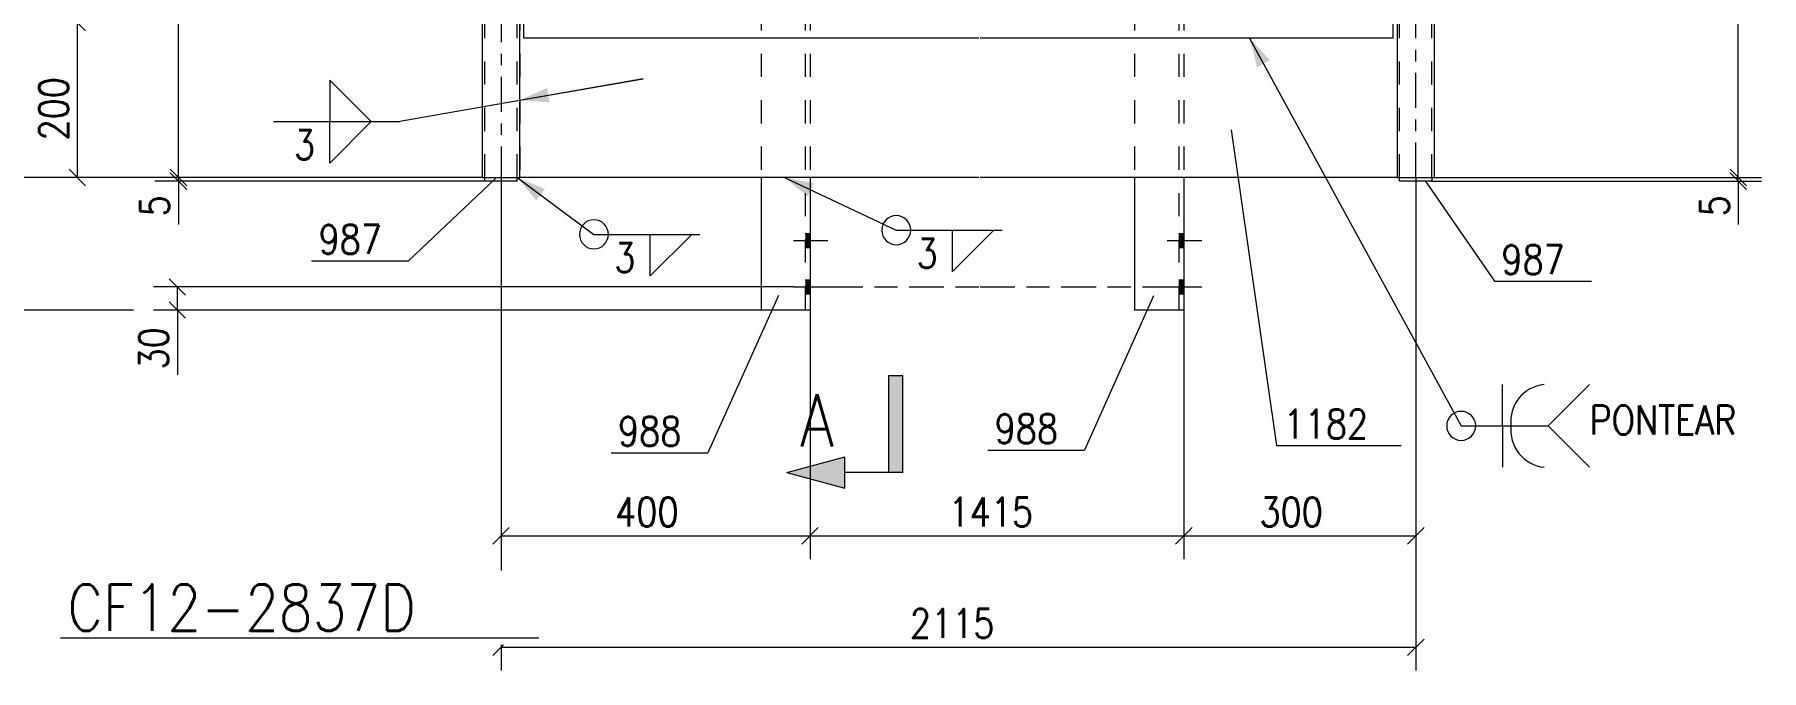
# Model space of a CAD drawing. Header units: millimetres. Extents: x 5 to 846, y 5 to 599.
# Drawn here: x 301.6 to 450.5, y 256.3 to 311.1 of the extents above; entities that cross this region are included whole.
import ezdxf

# ---------------------------------------------------------------- set-up
doc = ezdxf.new("R2010")
doc.units = ezdxf.units.MM
for name, pattern in [('XKITLINE00', [0]), ('XKITLINE02', [4, 2, -2]), ('XKITLINE03', [6, 3, -1, 1, -1]), ('XKITLINE06', [7, 3, -1, 2, -1])]:
    doc.linetypes.add(name, pattern=pattern)
for name, color, linetype, lineweight in [('Corte', 7, 'Continuous', 0), ('Cota', 4, 'Continuous', 0), ('Marca da peça', 2, 'Continuous', 0), ('Objeto gráfico', 3, 'Continuous', 0), ('Parafuso', 3, 'Continuous', 0), ('Peça', 2, 'Continuous', 0), ('Solda', 1, 'Continuous', 0), ('Texto', 7, 'Continuous', 0)]:
    doc.layers.add(name, color=color, linetype=linetype, lineweight=lineweight)
doc.styles.add('ROMANS', font='ROMANS__.TTF')
doc.styles.add('SIMPLEX', font='SIMPLEX_.TTF')

# ---------------------------------------------------------------- blocks, each defined once
blk = doc.blocks.new('*A68')
at = {"layer": 'Peça', "color": 4, "linetype": 'XKITLINE00', "lineweight": 0}
for p, q in [((419.27, 298.43), (419.27, 298.75)), ((422.02, 298.43), (419.27, 298.43)), ((420.67, 298.75), (420.67, 298.43)), ((422.07, 298.43), (422.02, 298.43)), ((422.07, 298.43), (422.07, 298.75))]:
    blk.add_line(p, q, dxfattribs=at)
at = {"layer": 'Peça', "color": 7, "linetype": 'XKITLINE02', "lineweight": 0}
for p, q in [((419.27, 298.75), (422.07, 298.75)), ((422.02, 298.43), (422.07, 298.43))]:
    blk.add_line(p, q, dxfattribs=at)
blk = doc.blocks.new('*A69')
at = {"layer": 'Peça', "color": 7, "linetype": 'XKITLINE02', "lineweight": 0}
for p, q in [((396.43, 375.63), (400.67, 375.63)), ((396.43, 375.63), (396.43, 356.9)), ((400.24, 375.63), (400.24, 356.9)), ((400.67, 375.63), (400.67, 356.9)), ((400.24, 370.96), (400.67, 370.96)), ((396.43, 356.8), (396.43, 325.51)), ((400.24, 356.8), (400.24, 325.51)), ((400.67, 356.8), (400.67, 325.51)), ((396.43, 325.41), (396.43, 298.75)), ((400.24, 325.41), (400.24, 287.33)), ((400.67, 325.41), (400.67, 298.75))]:
    blk.add_line(p, q, dxfattribs=at)
at = {"layer": 'Peça', "color": 4, "linetype": 'XKITLINE00', "lineweight": 0}
for p, q in [((396.43, 298.75), (396.43, 287.33)), ((400.67, 298.75), (400.67, 287.33)), ((400.67, 287.33), (396.43, 287.33))]:
    blk.add_line(p, q, dxfattribs=at)
blk = doc.blocks.new('*A70')
at = {"layer": 'Peça', "color": 4, "linetype": 'XKITLINE00', "lineweight": 0}
for p, q in [((340.41, 298.43), (340.41, 298.75)), ((343.16, 298.43), (340.41, 298.43)), ((341.81, 298.75), (341.81, 298.43)), ((343.21, 298.43), (343.16, 298.43)), ((343.21, 298.43), (343.21, 298.75))]:
    blk.add_line(p, q, dxfattribs=at)
at = {"layer": 'Peça', "color": 7, "linetype": 'XKITLINE02', "lineweight": 0}
for p, q in [((340.41, 298.75), (343.21, 298.75)), ((343.16, 298.43), (343.21, 298.43))]:
    blk.add_line(p, q, dxfattribs=at)
blk = doc.blocks.new('*A71')
at = {"layer": 'Peça', "color": 4, "linetype": 'XKITLINE00', "lineweight": 0}
for p, q in [((343.42, 298.75), (343.42, 312.08)), ((343.42, 312.08), (343.76, 312.08)), ((418.72, 312.08), (419.06, 312.08)), ((419.06, 312.08), (419.06, 298.75)), ((383, 298.75), (343.42, 298.75)), ((419.06, 298.75), (383.1, 298.75))]:
    blk.add_line(p, q, dxfattribs=at)
at = {"layer": 'Peça', "color": 7, "linetype": 'XKITLINE02', "lineweight": 0}
for p, q in [((343.76, 312.08), (383, 312.08)), ((383.1, 312.08), (418.72, 312.08))]:
    blk.add_line(p, q, dxfattribs=at)
blk = doc.blocks.new('*A72')
at = {"layer": 'Peça', "color": 4, "linetype": 'XKITLINE00', "lineweight": 0}
for p, q in [((346.76, 375.29), (345.78, 374.81)), ((383, 375.29), (346.76, 375.29)), ((415.72, 375.29), (383.1, 375.29)), ((416.7, 374.81), (415.72, 375.29)), ((344.93, 374.12), (344.24, 373.27)), ((345.78, 374.81), (344.93, 374.12)), ((417.55, 374.12), (416.7, 374.81)), ((418.24, 373.27), (417.55, 374.12)), ((344.24, 373.27), (343.76, 372.28)), ((343.76, 356.9), (343.76, 372.28)), ((418.72, 372.28), (418.24, 373.27)), ((418.72, 356.9), (418.72, 372.28)), ((343.76, 325.51), (343.76, 356.8)), ((418.72, 325.51), (418.72, 356.8)), ((343.76, 310.75), (343.76, 325.41)), ((418.72, 310.75), (418.72, 325.41)), ((383, 310.75), (343.76, 310.75)), ((418.72, 310.75), (383.1, 310.75))]:
    blk.add_line(p, q, dxfattribs=at)
at = {"layer": 'Peça', "color": 7, "linetype": 'XKITLINE02', "lineweight": 0}
for p, q in [((344.24, 373.27), (344.93, 374.12)), ((344.93, 374.12), (345.78, 374.81)), ((416.7, 374.81), (417.55, 374.12)), ((417.55, 374.12), (418.24, 373.27))]:
    blk.add_line(p, q, dxfattribs=at)
blk = doc.blocks.new('*A75')
at = {"layer": 'Peça', "color": 7, "linetype": 'XKITLINE02', "lineweight": 0}
for p, q in [((364.22, 375.63), (368.45, 375.63)), ((364.22, 375.63), (364.22, 356.9)), ((368.03, 375.63), (368.03, 356.9)), ((368.45, 375.63), (368.45, 356.9)), ((368.03, 370.96), (368.45, 370.96)), ((364.22, 356.8), (364.22, 325.51)), ((368.03, 356.8), (368.03, 325.51)), ((368.45, 356.8), (368.45, 325.51)), ((364.22, 325.41), (364.22, 298.75)), ((368.03, 325.41), (368.03, 287.33)), ((368.45, 325.41), (368.45, 298.75))]:
    blk.add_line(p, q, dxfattribs=at)
at = {"layer": 'Peça', "color": 4, "linetype": 'XKITLINE00', "lineweight": 0}
for p, q in [((364.22, 298.75), (364.22, 287.33)), ((368.45, 298.75), (368.45, 287.33)), ((368.45, 287.33), (364.22, 287.33))]:
    blk.add_line(p, q, dxfattribs=at)
blk = doc.blocks.new('*A76')
at = {"layer": 'Peça', "color": 4, "linetype": 'XKITLINE00', "lineweight": 0}
for p, q in [((344.89, 378.03), (346.64, 378.64)), ((346.64, 378.64), (348.48, 378.85)), ((348.48, 378.85), (383, 378.85)), ((383.1, 378.85), (414, 378.85)), ((414, 378.85), (415.84, 378.64)), ((415.84, 378.64), (417.59, 378.03)), ((342.01, 375.73), (343.32, 377.04)), ((343.32, 377.04), (344.89, 378.03)), ((417.59, 378.03), (419.16, 377.04)), ((419.16, 377.04), (420.47, 375.73)), ((341.02, 374.16), (342.01, 375.73)), ((346.28, 375.13), (347.35, 375.5)), ((347.35, 375.5), (348.48, 375.63)), ((348.48, 375.63), (348.81, 375.63)), ((413.67, 375.63), (414, 375.63)), ((414, 375.63), (415.13, 375.5)), ((415.13, 375.5), (416.2, 375.13)), ((421.46, 374.16), (420.47, 375.73)), ((340.41, 372.41), (341.02, 374.16)), ((343.92, 372.76), (344.53, 373.72)), ((344.53, 373.72), (345.33, 374.52)), ((345.33, 374.52), (346.28, 375.13)), ((416.2, 375.13), (417.15, 374.52)), ((417.15, 374.52), (417.95, 373.72)), ((418.56, 372.76), (417.95, 373.72)), ((422.07, 372.41), (421.46, 374.16)), ((340.2, 370.57), (340.41, 372.41)), ((343.55, 371.69), (343.92, 372.76)), ((418.93, 371.69), (418.56, 372.76)), ((422.28, 370.57), (422.07, 372.41)), ((343.42, 370.57), (343.55, 371.69)), ((419.06, 370.57), (418.93, 371.69)), ((340.2, 356.9), (340.2, 370.57)), ((343.42, 370.57), (343.42, 370.24)), ((419.06, 370.57), (419.06, 370.24)), ((422.28, 356.9), (422.28, 370.57)), ((340.2, 325.51), (340.2, 356.8)), ((422.28, 325.51), (422.28, 356.8)), ((340.2, 298.75), (340.2, 325.41)), ((422.28, 298.75), (422.28, 325.41)), ((340.2, 298.75), (343.42, 298.75)), ((419.06, 298.75), (422.28, 298.75))]:
    blk.add_line(p, q, dxfattribs=at)
at = {"layer": 'Peça', "color": 7, "linetype": 'XKITLINE02', "lineweight": 0}
for p, q in [((344.98, 377.83), (346.69, 378.43)), ((346.69, 378.43), (348.48, 378.63)), ((348.48, 378.63), (383, 378.63)), ((383.1, 378.63), (414, 378.63)), ((414, 378.63), (415.79, 378.43)), ((415.79, 378.43), (417.5, 377.83)), ((342.18, 375.59), (343.45, 376.87)), ((343.45, 376.87), (344.98, 377.83)), ((417.5, 377.83), (419.03, 376.87)), ((420.3, 375.59), (419.03, 376.87)), ((341.22, 374.07), (342.18, 375.59)), ((345.19, 374.69), (346.19, 375.32)), ((346.19, 375.32), (347.31, 375.71)), ((347.31, 375.71), (348.48, 375.84)), ((348.48, 375.84), (383, 375.84)), ((348.81, 375.63), (383, 375.63)), ((383.1, 375.84), (414, 375.84)), ((383.1, 375.63), (413.67, 375.63)), ((414, 375.84), (415.17, 375.71)), ((415.17, 375.71), (416.29, 375.32)), ((416.29, 375.32), (417.29, 374.69)), ((421.26, 374.07), (420.3, 375.59)), ((340.62, 372.36), (341.22, 374.07)), ((343.73, 372.86), (344.36, 373.86)), ((344.36, 373.86), (345.19, 374.69)), ((417.29, 374.69), (418.12, 373.86)), ((418.75, 372.86), (418.12, 373.86)), ((421.86, 372.36), (421.26, 374.07)), ((340.42, 370.57), (340.62, 372.36)), ((343.34, 371.74), (343.73, 372.86)), ((419.14, 371.74), (418.75, 372.86)), ((422.06, 370.57), (421.86, 372.36)), ((343.21, 370.57), (343.34, 371.74)), ((419.27, 370.57), (419.14, 371.74)), ((340.42, 356.9), (340.42, 370.57)), ((343.21, 356.9), (343.21, 370.57)), ((343.42, 370.24), (343.42, 356.9)), ((419.06, 370.24), (419.06, 356.9)), ((419.27, 356.9), (419.27, 370.57)), ((422.06, 356.9), (422.06, 370.57)), ((340.42, 325.51), (340.42, 356.8)), ((343.21, 325.51), (343.21, 356.8)), ((343.42, 356.8), (343.42, 325.51)), ((419.06, 356.8), (419.06, 325.51)), ((419.27, 325.51), (419.27, 356.8)), ((422.06, 325.51), (422.06, 356.8)), ((340.42, 298.75), (340.42, 325.41)), ((343.21, 298.75), (343.21, 325.41)), ((343.42, 325.41), (343.42, 298.75)), ((419.06, 325.41), (419.06, 298.75)), ((419.27, 298.75), (419.27, 325.41)), ((422.06, 298.75), (422.06, 325.41))]:
    blk.add_line(p, q, dxfattribs=at)
at = {"layer": 'Peça', "color": 7, "linetype": 'XKITLINE03', "lineweight": 0}
for p, q in [((347, 377.07), (345.59, 376.58)), ((348.48, 377.24), (347, 377.07)), ((383, 377.24), (348.48, 377.24)), ((414, 377.24), (383.1, 377.24)), ((415.48, 377.07), (414, 377.24)), ((416.89, 376.58), (415.48, 377.07)), ((344.32, 375.78), (343.27, 374.73)), ((345.59, 376.58), (344.32, 375.78)), ((418.16, 375.78), (416.89, 376.58)), ((419.21, 374.73), (418.16, 375.78)), ((343.27, 374.73), (342.47, 373.46)), ((420.01, 373.46), (419.21, 374.73)), ((342.47, 373.46), (341.98, 372.05)), ((420.5, 372.05), (420.01, 373.46)), ((341.98, 372.05), (341.81, 370.57)), ((420.67, 370.57), (420.5, 372.05)), ((341.81, 370.57), (341.81, 356.9)), ((420.67, 356.9), (420.67, 370.57)), ((341.81, 356.8), (341.81, 325.51)), ((420.67, 325.51), (420.67, 356.8)), ((341.81, 325.41), (341.81, 298.75)), ((420.67, 298.75), (420.67, 325.41))]:
    blk.add_line(p, q, dxfattribs=at)
blk = doc.blocks.new('*A79')
at = {"layer": 'Parafuso'}
for points in [[(368.03, 293.93), (368.45, 293.93), (368.45, 292.73), (368.03, 292.73)], [(368.03, 289.93), (368.45, 289.93), (368.45, 288.73), (368.03, 288.73)]]:
    blk.add_hatch(color=7, dxfattribs=at).paths.add_polyline_path(points, flags=17)
at = {"layer": 'Parafuso', "color": 7, "linetype": 'XKITLINE00', "lineweight": 0}
for p, q in [((367.03, 293.33), (369.99, 293.33)), ((368.03, 293.93), (368.45, 293.93)), ((368.03, 292.73), (368.45, 292.73)), ((367.03, 289.33), (369.99, 289.33)), ((368.03, 289.93), (368.45, 289.93)), ((368.03, 288.73), (368.45, 288.73))]:
    blk.add_line(p, q, dxfattribs=at)
blk = doc.blocks.new('*A80')
at = {"layer": 'Parafuso'}
for points in [[(400.24, 293.93), (400.67, 293.93), (400.67, 292.73), (400.24, 292.73)], [(400.24, 289.93), (400.67, 289.93), (400.67, 288.73), (400.24, 288.73)]]:
    blk.add_hatch(color=7, dxfattribs=at).paths.add_polyline_path(points, flags=17)
at = {"layer": 'Parafuso', "color": 7, "linetype": 'XKITLINE00', "lineweight": 0}
for p, q in [((399.24, 293.33), (402.21, 293.33)), ((400.24, 293.93), (400.67, 293.93)), ((400.24, 292.73), (400.67, 292.73)), ((399.24, 289.33), (402.21, 289.33)), ((400.24, 289.93), (400.67, 289.93)), ((400.24, 288.73), (400.67, 288.73))]:
    blk.add_line(p, q, dxfattribs=at)
blk = doc.blocks.new('*A133')
at = {"layer": 'Objeto gráfico', "color": 7, "linetype": 'XKITLINE06', "lineweight": 0}
for p, q in [((369.99, 289.33), (383, 289.33)), ((383.1, 289.33), (399.24, 289.33))]:
    blk.add_line(p, q, dxfattribs=at)
blk = doc.blocks.new('*A333')
at = {"layer": 'Cota', "color": 7, "linetype": 'XKITLINE00', "lineweight": 0}
for p, q in [((341.81, 298.75), (341.81, 265.88)), ((368.45, 287.33), (368.45, 265.88)), ((342.52, 268.59), (341.1, 267.17)), ((369.16, 268.59), (367.75, 267.17)), ((341.81, 267.88), (368.45, 267.88))]:
    blk.add_line(p, q, dxfattribs=at)
at = {"layer": 'Cota', "color": 3}
for p in [(341.81, 267.88), (368.45, 267.88)]:
    blk.add_point(p, dxfattribs=at)
at = {"layer": 'Cota', "color": 3, "style": 'SIMPLEX', "width": 0.85}
blk.add_text('400', height=2.5, dxfattribs=at).set_placement((351.65, 268.68))
blk = doc.blocks.new('*A334')
at = {"layer": 'Cota', "color": 7, "linetype": 'XKITLINE00', "lineweight": 0}
for p, q in [((420.67, 298.75), (420.67, 265.88)), ((400.67, 287.33), (400.67, 265.88)), ((401.38, 268.59), (399.96, 267.17)), ((421.38, 268.59), (419.96, 267.17)), ((400.67, 267.88), (420.67, 267.88))]:
    blk.add_line(p, q, dxfattribs=at)
at = {"layer": 'Cota', "color": 3}
for p in [(400.67, 267.88), (420.67, 267.88)]:
    blk.add_point(p, dxfattribs=at)
at = {"layer": 'Cota', "color": 3, "style": 'SIMPLEX', "width": 0.85}
blk.add_text('300', height=2.5, dxfattribs=at).set_placement((407.19, 268.68))
blk = doc.blocks.new('*A335')
at = {"layer": 'Cota', "color": 7, "linetype": 'XKITLINE00', "lineweight": 0}
for p, q in [((341.81, 298.75), (341.81, 264.9)), ((420.67, 298.75), (420.67, 256.28)), ((342.03, 258.5), (341.1, 257.58)), ((341.81, 258.5), (341.81, 256.28)), ((341.81, 258.28), (420.67, 258.28)), ((421.38, 258.99), (419.96, 257.58))]:
    blk.add_line(p, q, dxfattribs=at)
at = {"layer": 'Cota', "color": 3}
for p in [(341.81, 258.28), (420.67, 258.28)]:
    blk.add_point(p, dxfattribs=at)
at = {"layer": 'Cota', "color": 3, "style": 'SIMPLEX', "width": 0.85}
blk.add_text('2115', height=2.5, dxfattribs=at).set_placement((377.06, 259.08))
blk = doc.blocks.new('*A336')
at = {"layer": 'Cota', "color": 7, "linetype": 'XKITLINE00', "lineweight": 0}
for p, q in [((367.03, 289.33), (311.86, 289.33)), ((313.21, 290.03), (314.62, 288.62)), ((313.91, 287.33), (313.91, 289.33)), ((313.21, 288.03), (314.62, 286.62)), ((364.22, 287.33), (311.86, 287.33)), ((313.91, 287.33), (313.91, 281.74)), ((313.91, 287.33), (313.91, 281.74))]:
    blk.add_line(p, q, dxfattribs=at)
at = {"layer": 'Cota', "color": 3}
for p in [(313.91, 289.33), (313.91, 287.33)]:
    blk.add_point(p, dxfattribs=at)
at = {"layer": 'Cota', "color": 3, "style": 'SIMPLEX', "width": 0.85}
blk.add_text('30', height=2.5, rotation=90.0002, dxfattribs=at).set_placement((313.11, 282.21))
blk = doc.blocks.new('*A338')
at = {"layer": 'Cota', "color": 7, "linetype": 'XKITLINE00', "lineweight": 0}
for p, q in [((313.29, 371.28), (314.71, 369.86)), ((320.53, 370.57), (311.95, 370.57)), ((314, 298.75), (314, 370.57)), ((341.81, 370.57), (324.03, 370.57)), ((313.29, 299.45), (314.71, 298.04)), ((340.2, 298.75), (311.95, 298.75))]:
    blk.add_line(p, q, dxfattribs=at)
at = {"layer": 'Cota', "color": 3}
for p in [(314, 370.57), (314, 298.75)]:
    blk.add_point(p, dxfattribs=at)
at = {"layer": 'Cota', "color": 3, "style": 'SIMPLEX', "width": 0.85}
blk.add_text('1166', height=2.5, rotation=90.0002, dxfattribs=at).set_placement((313.2, 330.48))
blk = doc.blocks.new('*A339')
at = {"layer": 'Cota', "color": 7, "linetype": 'XKITLINE00', "lineweight": 0}
for p, q in [((313.29, 299.45), (314.71, 298.04)), ((340.2, 298.75), (311.95, 298.75)), ((343.21, 298.43), (311.95, 298.43)), ((313.29, 299.14), (314.71, 297.72)), ((314, 298.43), (314, 298.75)), ((314, 298.43), (314, 294.7)), ((314, 298.43), (314, 294.7))]:
    blk.add_line(p, q, dxfattribs=at)
at = {"layer": 'Cota', "color": 3}
for p in [(314, 298.75), (314, 298.43)]:
    blk.add_point(p, dxfattribs=at)
at = {"layer": 'Cota', "color": 3, "style": 'SIMPLEX', "width": 0.85}
blk.add_text('5', height=2.5, rotation=90.0002, dxfattribs=at).set_placement((313.2, 295.4))
blk = doc.blocks.new('*A342')
at = {"layer": 'Cota', "color": 7, "linetype": 'XKITLINE00', "lineweight": 0}
for p, q in [((304.58, 312.79), (306, 311.37)), ((343.42, 312.08), (303.24, 312.08)), ((305.29, 298.75), (305.29, 312.08)), ((304.58, 299.45), (306, 298.04)), ((340.2, 298.75), (303.24, 298.75))]:
    blk.add_line(p, q, dxfattribs=at)
at = {"layer": 'Cota', "color": 3}
for p in [(305.29, 312.08), (305.29, 298.75)]:
    blk.add_point(p, dxfattribs=at)
at = {"layer": 'Cota', "color": 3, "style": 'SIMPLEX', "width": 0.85}
blk.add_text('200', height=2.5, rotation=90.0002, dxfattribs=at).set_placement((304.49, 301.93))
blk = doc.blocks.new('*A343')
at = {"layer": 'Cota', "color": 7, "linetype": 'XKITLINE00', "lineweight": 0}
for p, q in [((348.48, 377.24), (293.65, 377.24)), ((294.99, 377.94), (296.41, 376.53)), ((295.7, 298.75), (295.7, 377.24)), ((294.99, 299.45), (296.41, 298.04)), ((340.2, 298.75), (293.65, 298.75))]:
    blk.add_line(p, q, dxfattribs=at)
at = {"layer": 'Cota', "color": 3}
for p in [(295.7, 377.24), (295.7, 298.75)]:
    blk.add_point(p, dxfattribs=at)
at = {"layer": 'Cota', "color": 3, "style": 'SIMPLEX', "width": 0.85}
blk.add_text('1266', height=2.5, rotation=90.0002, dxfattribs=at).set_placement((294.9, 333.58))
blk = doc.blocks.new('*A344')
at = {"layer": 'Cota', "color": 7, "linetype": 'XKITLINE00', "lineweight": 0}
for p, q in [((294.99, 299.45), (296.41, 298.04)), ((340.2, 298.75), (293.65, 298.75)), ((295.7, 287.33), (295.7, 298.75)), ((294.99, 288.03), (296.41, 286.62)), ((310.11, 287.33), (293.65, 287.33)), ((364.22, 287.33), (313.61, 287.33))]:
    blk.add_line(p, q, dxfattribs=at)
at = {"layer": 'Cota', "color": 3}
for p in [(295.7, 298.75), (295.7, 287.33)]:
    blk.add_point(p, dxfattribs=at)
at = {"layer": 'Cota', "color": 3, "style": 'SIMPLEX', "width": 0.85}
blk.add_text('171', height=2.5, rotation=90.0002, dxfattribs=at).set_placement((294.9, 290.02))
blk = doc.blocks.new('*A345')
at = {"layer": 'Cota', "color": 7, "linetype": 'XKITLINE00', "lineweight": 0}
for p, q in [((348.48, 377.24), (284.59, 377.24)), ((285.93, 377.94), (287.35, 376.53)), ((286.64, 287.33), (286.64, 377.24)), ((285.93, 288.03), (287.35, 286.62)), ((310.11, 287.33), (284.59, 287.33)), ((364.22, 287.33), (313.61, 287.33))]:
    blk.add_line(p, q, dxfattribs=at)
at = {"layer": 'Cota', "color": 3}
for p in [(286.64, 377.24), (286.64, 287.33)]:
    blk.add_point(p, dxfattribs=at)
at = {"layer": 'Cota', "color": 3, "style": 'SIMPLEX', "width": 0.85}
blk.add_text('1437', height=2.5, rotation=90.0002, dxfattribs=at).set_placement((285.84, 327.87))
blk = doc.blocks.new('*A346')
at = {"layer": 'Corte'}
for points in [[(366.45, 399.28), (371.45, 400.62), (371.45, 397.94)], [(375.2, 399.28), (376.45, 399.28), (376.45, 390.95)], [(375.2, 390.95), (375.2, 399.28), (376.45, 390.95)], [(375.2, 281.67), (376.45, 281.67), (376.45, 273.33)], [(375.2, 273.33), (375.2, 281.67), (376.45, 273.33)], [(366.45, 273.33), (371.45, 274.67), (371.45, 271.99)]]:
    blk.add_hatch(color=6, dxfattribs=at).paths.add_polyline_path(points, flags=17)
at = {"layer": 'Corte', "color": 6, "linetype": 'XKITLINE00', "lineweight": 0}
for p, q in [((366.45, 399.28), (371.45, 400.62)), ((371.45, 400.62), (371.45, 397.94)), ((366.45, 399.28), (371.45, 397.94)), ((376.45, 399.28), (371.45, 399.28)), ((375.2, 390.95), (375.2, 399.28)), ((376.45, 399.28), (376.45, 390.95)), ((376.45, 390.95), (375.2, 390.95)), ((375.2, 281.67), (375.2, 273.33)), ((376.45, 281.67), (375.2, 281.67)), ((376.45, 273.33), (376.45, 281.67)), ((366.45, 273.33), (371.45, 274.67)), ((371.45, 271.99), (371.45, 274.67)), ((366.45, 273.33), (371.45, 271.99)), ((376.45, 273.33), (371.45, 273.33))]:
    blk.add_line(p, q, dxfattribs=at)
at = {"layer": 'Corte', "color": 4, "style": 'ROMANS', "width": 0.85}
for p in [(367.58, 392.53), (367.58, 275.58)]:
    blk.add_text('A', height=4.5, dxfattribs=at).set_placement(p)
blk = doc.blocks.new('*A348')
at = {"layer": 'Texto', "color": 4, "linetype": 'XKITLINE00', "lineweight": 0}
blk.add_line((303.84, 259.1), (345.07, 259.1), dxfattribs=at)
at = {"layer": 'Texto', "color": 4, "style": 'ROMANS', "width": 0.85}
blk.add_text('CF12-2837D', height=4, dxfattribs=at).set_placement((304.44, 259.7))
blk = doc.blocks.new('*A351')
at = {"layer": 'Solda'}
blk.add_hatch(color=7, dxfattribs=at).paths.add_polyline_path([(366.24, 298.75), (368.77, 298.25), (368.24, 297.12)], flags=17)
at = {"layer": 'Solda', "color": 7, "linetype": 'XKITLINE00', "lineweight": 0}
for p, q in [((366.24, 298.75), (375.88, 294.21)), ((375.88, 294.21), (385.02, 294.21))]:
    blk.add_line(p, q, dxfattribs=at)
at = {"layer": 'Solda', "color": 3, "linetype": 'XKITLINE00', "lineweight": 0}
for p, q in [((380.73, 294.21), (384.3, 294.21)), ((384.3, 294.21), (380.73, 290.64)), ((380.73, 290.64), (380.73, 294.21))]:
    blk.add_line(p, q, dxfattribs=at)
for start, end in [(90, 270), (270, 90)]:
    blk.add_arc((375.88, 294.21), 1.25, start, end, dxfattribs=at)
at = {"layer": 'Solda', "color": 3, "style": 'ROMANS', "width": 0.85}
blk.add_text('3', height=2.5, dxfattribs=at).set_placement((377.63, 290.96))
blk = doc.blocks.new('*A353')
at = {"layer": 'Solda'}
blk.add_hatch(color=7, dxfattribs=at).paths.add_polyline_path([(343.42, 305.41), (345.78, 306.46), (345.99, 305.22)], flags=17)
at = {"layer": 'Solda', "color": 3, "linetype": 'XKITLINE00', "lineweight": 0}
for p, q in [((330.62, 303.56), (327.05, 307.13)), ((327.05, 307.13), (327.05, 303.56)), ((327.05, 303.56), (330.62, 303.56)), ((327.05, 303.56), (330.62, 303.56)), ((330.62, 303.56), (327.05, 299.98)), ((327.05, 299.98), (327.05, 303.56))]:
    blk.add_line(p, q, dxfattribs=at)
at = {"layer": 'Solda', "color": 7, "linetype": 'XKITLINE00', "lineweight": 0}
for p, q in [((354.07, 307.26), (333.08, 303.56)), ((343.42, 305.41), (354.07, 307.26)), ((322.2, 303.56), (333.08, 303.56))]:
    blk.add_line(p, q, dxfattribs=at)
at = {"layer": 'Solda', "color": 3, "style": 'ROMANS', "width": 0.85}
blk.add_text('3', height=2.5, dxfattribs=at).set_placement((323.95, 300.31))
blk = doc.blocks.new('*A354')
at = {"layer": 'Solda'}
blk.add_hatch(color=7, dxfattribs=at).paths.add_polyline_path([(343.21, 298.75), (345.59, 297.76), (344.85, 296.76)], flags=17)
at = {"layer": 'Solda', "color": 7, "linetype": 'XKITLINE00', "lineweight": 0}
for p, q in [((343.21, 298.75), (349.82, 293.85)), ((349.82, 293.85), (358.96, 293.85))]:
    blk.add_line(p, q, dxfattribs=at)
at = {"layer": 'Solda', "color": 3, "linetype": 'XKITLINE00', "lineweight": 0}
for p, q in [((354.67, 293.85), (358.25, 293.85)), ((358.25, 293.85), (354.67, 290.27)), ((354.67, 290.27), (354.67, 293.85))]:
    blk.add_line(p, q, dxfattribs=at)
for start, end in [(90, 270), (270, 90)]:
    blk.add_arc((349.82, 293.85), 1.25, start, end, dxfattribs=at)
at = {"layer": 'Solda', "color": 3, "style": 'ROMANS', "width": 0.85}
blk.add_text('3', height=2.5, dxfattribs=at).set_placement((351.57, 290.6))
blk = doc.blocks.new('*A355')
at = {"layer": 'Solda'}
blk.add_hatch(color=7, dxfattribs=at).paths.add_polyline_path([(406.34, 310.75), (408.08, 308.85), (406.99, 308.25)], flags=17)
at = {"layer": 'Solda', "color": 7, "linetype": 'XKITLINE00', "lineweight": 0}
for p, q in [((406.34, 310.75), (424.58, 277.35)), ((424.58, 277.35), (432.08, 277.35))]:
    blk.add_line(p, q, dxfattribs=at)
at = {"layer": 'Solda', "color": 3, "linetype": 'XKITLINE00', "lineweight": 0}
for p, q in [((428.15, 277.35), (428.15, 280.92)), ((432.08, 277.35), (435.65, 280.92)), ((428.15, 277.35), (428.15, 273.78)), ((432.08, 277.35), (435.65, 273.78))]:
    blk.add_line(p, q, dxfattribs=at)
for centre, radius, start, end in [((432.08, 277.71), 3.23, 96.3402, 186.3402), ((424.58, 277.35), 1.25, 90, 270), ((424.58, 277.35), 1.25, 270, 90), ((432.08, 276.99), 3.23, 173.6598, 263.6598)]:
    blk.add_arc(centre, radius, start, end, dxfattribs=at)
at = {"layer": 'Solda', "color": 3, "style": 'ROMANS', "width": 0.85}
blk.add_text('PONTEAR', height=2.5, dxfattribs=at).set_placement((435.65, 276.6))
blk = doc.blocks.new('*A358')
at = {"layer": 'Marca da peça', "color": 7, "linetype": 'XKITLINE00', "lineweight": 0}
for p, q in [((421.47, 298.46), (427.45, 289.82)), ((427.45, 289.82), (435.81, 289.82))]:
    blk.add_line(p, q, dxfattribs=at)
at = {"layer": 'Marca da peça', "color": 4, "style": 'ROMANS', "width": 0.85}
blk.add_text('987', height=2.5, dxfattribs=at).set_placement((428.05, 290.42))
blk = doc.blocks.new('*A359')
at = {"layer": 'Marca da peça', "color": 7, "linetype": 'XKITLINE00', "lineweight": 0}
for p in [(398.05, 288.55), (383.76, 275.25)]:
    blk.add_line(p, (392.11, 275.25), dxfattribs=at)
at = {"layer": 'Marca da peça', "color": 4, "style": 'ROMANS', "width": 0.85}
blk.add_text('988', height=2.5, dxfattribs=at).set_placement((384.36, 275.85))
blk = doc.blocks.new('*A360')
at = {"layer": 'Marca da peça', "color": 7, "linetype": 'XKITLINE00', "lineweight": 0}
for p in [(341.33, 298.66), (325.48, 291.56)]:
    blk.add_line(p, (333.84, 291.56), dxfattribs=at)
at = {"layer": 'Marca da peça', "color": 4, "style": 'ROMANS', "width": 0.85}
blk.add_text('987', height=2.5, dxfattribs=at).set_placement((326.08, 292.16))
blk = doc.blocks.new('*A361')
at = {"layer": 'Marca da peça', "color": 7, "linetype": 'XKITLINE00', "lineweight": 0}
for p, q in [((404.74, 302.84), (408.67, 275.66)), ((408.67, 275.66), (419.42, 275.66))]:
    blk.add_line(p, q, dxfattribs=at)
at = {"layer": 'Marca da peça', "color": 4, "style": 'ROMANS', "width": 0.85}
blk.add_text('1182', height=2.5, dxfattribs=at).set_placement((409.27, 276.26))
blk = doc.blocks.new('*A365')
at = {"layer": 'Marca da peça', "color": 7, "linetype": 'XKITLINE00', "lineweight": 0}
for p in [(365.74, 288.59), (351.29, 275.04)]:
    blk.add_line(p, (359.65, 275.04), dxfattribs=at)
at = {"layer": 'Marca da peça', "color": 4, "style": 'ROMANS', "width": 0.85}
blk.add_text('988', height=2.5, dxfattribs=at).set_placement((351.89, 275.64))
blk = doc.blocks.new('*A369')
at = {"layer": 'Cota', "color": 7, "linetype": 'XKITLINE00', "lineweight": 0}
for p, q in [((368.45, 287.33), (368.45, 265.88)), ((400.67, 287.33), (400.67, 265.88)), ((369.16, 268.59), (367.75, 267.17)), ((401.38, 268.59), (399.96, 267.17)), ((368.45, 267.88), (400.67, 267.88))]:
    blk.add_line(p, q, dxfattribs=at)
at = {"layer": 'Cota', "color": 3}
for p in [(368.45, 267.88), (400.67, 267.88)]:
    blk.add_point(p, dxfattribs=at)
at = {"layer": 'Cota', "color": 3, "style": 'SIMPLEX', "width": 0.85}
blk.add_text('1415', height=2.5, dxfattribs=at).set_placement((380.39, 268.68))
blk = doc.blocks.new('*A379')
at = {"layer": 'Cota', "color": 7, "linetype": 'XKITLINE00', "lineweight": 0}
for p, q in [((447.76, 371.28), (449.17, 369.86)), ((420.67, 370.57), (450.47, 370.57)), ((448.47, 298.75), (448.47, 370.57)), ((447.76, 299.45), (449.17, 298.04)), ((422.28, 298.75), (450.47, 298.75))]:
    blk.add_line(p, q, dxfattribs=at)
at = {"layer": 'Cota', "color": 3}
for p in [(448.47, 370.57), (448.47, 298.75)]:
    blk.add_point(p, dxfattribs=at)
at = {"layer": 'Cota', "color": 3, "style": 'SIMPLEX', "width": 0.85}
blk.add_text('1166', height=2.5, rotation=90.0002, dxfattribs=at).set_placement((447.67, 330.48))
blk = doc.blocks.new('*A380')
at = {"layer": 'Cota', "color": 7, "linetype": 'XKITLINE00', "lineweight": 0}
for p, q in [((447.76, 299.45), (449.17, 298.04)), ((422.07, 298.43), (450.47, 298.43)), ((422.28, 298.75), (450.47, 298.75)), ((447.76, 299.14), (449.17, 297.72)), ((448.47, 298.43), (448.47, 298.75)), ((448.47, 298.43), (448.47, 294.7)), ((448.47, 298.43), (448.47, 294.7))]:
    blk.add_line(p, q, dxfattribs=at)
at = {"layer": 'Cota', "color": 3}
for p in [(448.47, 298.75), (448.47, 298.43)]:
    blk.add_point(p, dxfattribs=at)
at = {"layer": 'Cota', "color": 3, "style": 'SIMPLEX', "width": 0.85}
blk.add_text('5', height=2.5, rotation=90.0002, dxfattribs=at).set_placement((447.67, 295.4))

msp = doc.modelspace()

# ---------------------------------------------------------------- block references
at = {"lineweight": 0}
for name in ['*A76', '*A345', '*A343', '*A72', '*A75', '*A69', '*A338', '*A379', '*A342', '*A71', '*A355', '*A353', '*A361', '*A344', '*A339', '*A380', '*A360', '*A70', '*A333', '*A335', '*A354', '*A351', '*A334', '*A68', '*A358', '*A79', '*A80', '*A336', '*A133', '*A365', '*A359', '*A369', '*A348']:
    msp.add_blockref(name, (0, 0), dxfattribs=at)
at = {"layer": 'Corte', "lineweight": 0}
msp.add_blockref('*A346', (0, 0), dxfattribs=at)

doc.saveas('drawing.dxf')
